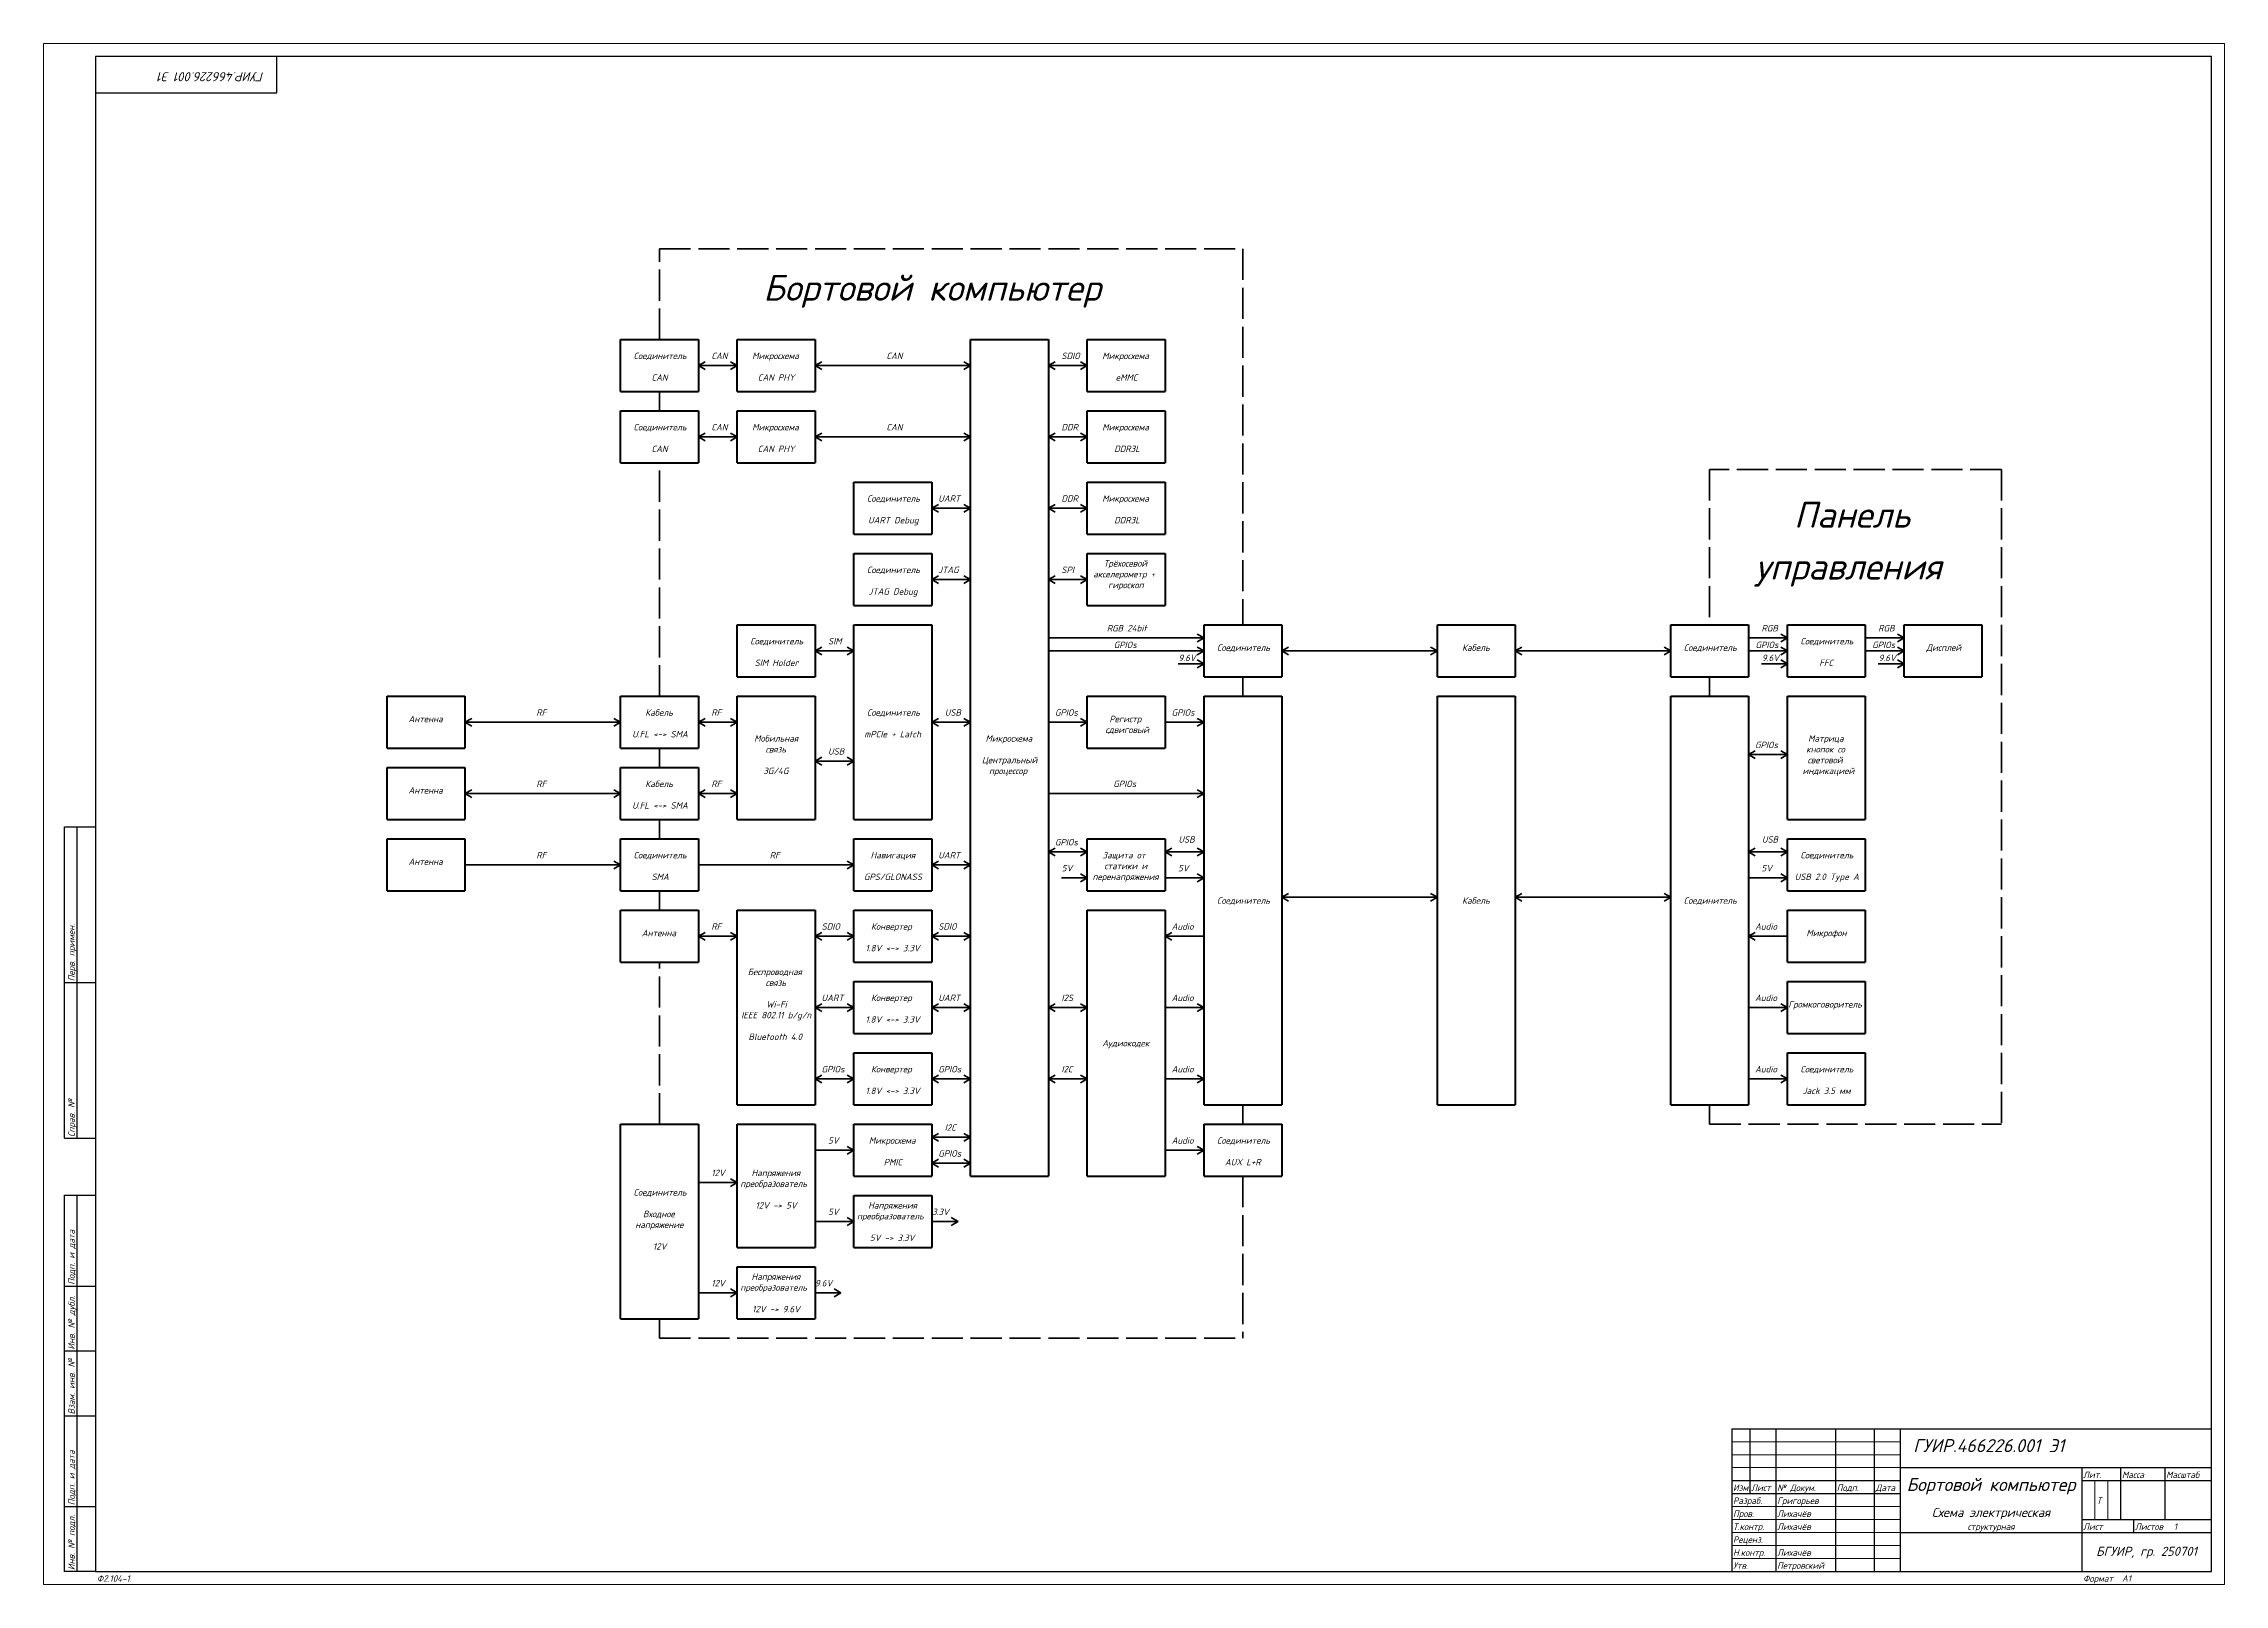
# Model space of a CAD drawing. Header units: millimetres. Extents: x 0 to 841, y 0 to 594.
import ezdxf
from ezdxf.enums import TextEntityAlignment as Align

# ---------------------------------------------------------------- set-up
doc = ezdxf.new("R2010")
doc.units = ezdxf.units.MM
doc.linetypes.add('ACAD_ISO02W100', pattern=[15, 12, -3])
doc.layers.add('4', color=4, linetype='Continuous', lineweight=15)
doc.layers.add('рамка', color=253, linetype='Continuous', lineweight=5)
doc.layers.add('Привязки', color=2, linetype='Continuous', lineweight=0, plot=False)
doc.styles.add('2.5', font='isocpeui.ttf', dxfattribs={"height": 2.5})
doc.styles.add('текст', font='isocpeui.ttf')

# ---------------------------------------------------------------- blocks, each defined once
blk = doc.blocks.new('*U54')
for p, q in [((90, 575), (90, 589)), ((20, 575), (90, 575)), ((8, 232), (8, 292)), ((8, 292), (20, 292)), ((13, 232), (13, 292)), ((8, 232), (20, 232)), ((8, 172), (8, 232)), ((13, 172), (13, 232)), ((8, 172), (20, 172)), ((8, 115), (8, 150)), ((8, 150), (20, 150)), ((13, 115), (13, 150)), ((8, 90), (8, 115)), ((8, 115), (20, 115)), ((13, 90), (13, 115)), ((8, 65), (8, 90)), ((8, 90), (20, 90)), ((13, 65), (13, 90)), ((8, 30), (8, 65)), ((8, 65), (20, 65)), ((13, 30), (13, 65)), ((651, 60), (836, 60)), ((651, 60), (651, 5)), ((658, 60), (658, 35)), ((668, 60), (668, 5)), ((691, 60), (691, 5)), ((706, 60), (706, 5)), ((716, 60), (716, 5)), ((716, 45), (836, 45)), ((786, 45), (786, 20)), ((801, 45), (801, 25)), ((818, 45), (818, 25)), ((651, 40), (716, 40)), ((651, 35), (716, 35)), ((786, 40), (836, 40)), ((8, 5), (8, 30)), ((8, 30), (20, 30)), ((13, 5), (13, 30)), ((716, 20), (836, 20)), ((786, 25), (836, 25)), ((786, 20), (786, 5)), ((806, 25), (806, 20)), ((20, 5), (8, 5))]:
    blk.add_line(p, q)
blk.add_lwpolyline([(20, 5), (836, 5), (836, 589), (20, 589)], close=True)
at = {"layer": '4'}
for p, q in [((651, 55), (716, 55)), ((651, 50), (716, 50)), ((651, 45), (716, 45)), ((791, 40), (791, 25)), ((796, 40), (796, 25)), ((651, 30), (716, 30)), ((651, 25), (716, 25)), ((651, 20), (716, 20)), ((651, 15), (716, 15)), ((651, 10), (716, 10))]:
    blk.add_line(p, q, dxfattribs=at)
at = {"layer": 'Привязки'}
blk.add_lwpolyline([(0, 0), (841, 0), (841, 594), (0, 594)], close=True, dxfattribs=at)
at = {"layer": 'рамка'}
blk.add_lwpolyline([(0, 594), (841, 594), (841, 0), (0, 0)], close=True, dxfattribs=at)
at = {"style": 'текст'}
for s, p in [('Перв. примен.', (12, 232.5)), ('Справ. №', (12, 172.5)), ('Подп. и дата', (12, 115.5)), ('Инв. № дубл.', (12, 90.5)), ('Взам. инв. №', (12, 65.5)), ('Подп. и дата', (12, 30.5)), ('Инв. № подл.', (12, 5.5))]:
    blk.add_text(s, height=2.5, rotation=90, dxfattribs=at).set_placement(p)
for s, height, p in [('Лит.', 2.5, (786.5, 41)), ('Масса', 2.5, (801.5, 41)), ('Масштаб', 2.5, (818.5, 41)), ('Изм.', 2.5, (651.5, 36)), ('Лист', 2.5, (658.5, 36)), ('№ Докум.', 2.5, (668.5, 36)), ('Подп.', 2.5, (691.5, 36)), ('Дата', 2.5, (706.5, 36)), ('Разраб.', 2.5, (651.5, 31)), ('Пров.', 2.5, (651.5, 26)), ('Т.контр.', 2.5, (651.5, 21)), ('Лист', 2.5, (786.5, 21)), ('Листов', 2.5, (806.5, 21)), ('Утв.', 2.5, (651.5, 6)), ('Н.контр.', 2.5, (651.5, 11)), ('Ф2.104-1а.', 0.005, (20.001, 4.992)), ('Ф2.104-1.', 2.5, (20.5, 1)), ('Формат', 2.5, (786.5, 1)), ('А1', 2.5, (801.5, 1)), ('А4', 0.025, (840.605, 0.01)), ('А3', 0.0125, (840.803, 0.005)), ('А2', 0.00833, (840.868, 0.003)), ('А0', 0.005, (840.921, 0.002))]:
    blk.add_text(s, height=height, dxfattribs=at).set_placement(p)
for tag, p, height, rotation in [('ОБОЗНАЧЕНИЕ-ВЕРХ', (85, 583), 3.5, 180), ('ПРИМЕНЯЕМОСТЬ', (19, 232.5), 2.5, 90), ('СПРАВ№', (19, 172.5), 2.5, 90), ('ДАТАУЧЁТАДУБЛ', (19, 115.5), 2.5, 90), ('ИНВ№ДУБЛ', (19, 90.5), 2.5, 90), ('ВЗАМИНВ№', (19, 65.5), 2.5, 90), ('ДАТАУЧЁТА', (19, 30.5), 2.5, 90), ('ИНВ№ПОДЛ', (19, 5.5), 2.5, 90)]:
    blk.add_attdef(tag, p, '', height=height, rotation=rotation, dxfattribs=at)
for tag, p in [('ИЗМ4', (651.5, 56)), ('ИЗМ3', (651.5, 51)), ('ЛИСТИЗМ4', (658.5, 56)), ('ЛИСТИЗМ3', (658.5, 51)), ('№ДОКУМИЗМ4', (668.5, 56)), ('№ДОКУМИЗМ3', (668.5, 51)), ('ПОДПИЗМ4', (691.5, 56)), ('ПОДПИЗМ3', (691.5, 51)), ('ДАТАИЗМ4', (706.5, 56)), ('ДАТАИЗМ3', (706.5, 51)), ('ИЗМ2', (651.5, 46)), ('ИЗМ1', (651.5, 41)), ('ЛИСТИЗМ2', (658.5, 46)), ('ЛИСТИЗМ1', (658.5, 41)), ('№ДОКУМИЗМ2', (668.5, 46)), ('№ДОКУМИЗМ1', (668.5, 41)), ('ПОДПИЗМ2', (691.5, 46)), ('ПОДПИЗМ1', (691.5, 41)), ('ДАТАИЗМ2', (706.5, 46)), ('ДАТАИЗМ1', (706.5, 41)), ('РАЗРАБ', (668.5, 31)), ('ПРОВ', (668.5, 26)), ('ДАТАРАЗРАБ', (706.5, 31)), ('ДАТАПРОВ', (706.5, 26)), ('10', (651.5, 16)), ('11', (668.5, 16)), ('ТКОНТР', (668.5, 21)), ('12', (691.5, 16)), ('ДАТАТКОНТР', (706.5, 21)), ('13', (706.5, 16)), ('ЛИСТОВ', (821.5, 21)), ('УТВ', (668.5, 6)), ('НКОНТР', (668.5, 11)), ('ДАТАНКОНТР', (706.5, 11)), ('ДАТАУТВ', (706.5, 6))]:
    blk.add_attdef(tag, p, '', height=2.5, dxfattribs=at)
for tag, height, p in [('НАИМЕНОВАНИЕ1', 5, (751, 36)), ('НАИМЕНОВАНИЕ2', 3.5, (751, 31)), ('МАССА', 3.5, (809.5, 31)), ('МАСШТАБ', 3.5, (827, 31)), ('НАИМЕНОВАНИЕ3', 3.5, (751, 26)), ('МАТЕРИАЛ1', 2.5, (751, 16)), ('ЛИСТ', 2.5, (801.5, 21)), ('МАТЕРИАЛ3', 2.5, (751, 6)), ('МАТЕРИАЛ2', 2.5, (751, 11)), ('ПРЕДПРИЯТИЕ', 3.5, (811, 11))]:
    blk.add_attdef(tag, text='', height=height, dxfattribs=at).set_placement(p, align=Align.CENTER)
for tag, p in [('ЛИТЕРА', (788.5, 31)), ('ЛИТЕРА2', (793.5, 31)), ('ЛИТЕРА3', (798.5, 31))]:
    blk.add_attdef(tag, text='', height=2.5, dxfattribs=at).set_placement(p, align=Align.RIGHT)
for tag, p in [('ИНДЕКС', (788.5, 31)), ('ИНДЕКС2', (793.5, 31)), ('ИНДЕКС3', (798.5, 31))]:
    blk.add_attdef(tag, text='', height=2.5, dxfattribs=at).set_placement(p, align=Align.TOP_LEFT)

msp = doc.modelspace()

# ---------------------------------------------------------------- linework, layer by layer
at = {"linetype": 'ACAD_ISO02W100', "lineweight": 35}
for p, q in [((237.5, 480), (237.5, 515)), ((237.5, 515), (462.5, 515)), ((462.5, 515), (462.5, 370)), ((237.5, 452.5), (237.5, 460)), ((237.5, 342.5), (237.5, 432.5)), ((642.5, 430), (642.5, 370)), ((755, 430), (642.5, 430)), ((755, 430), (755, 177.5)), ((462.5, 350), (462.5, 342.5)), ((642.5, 350), (642.5, 342.5)), ((237.5, 315), (237.5, 322.5)), ((237.5, 287.5), (237.5, 295)), ((237.5, 260), (237.5, 267.5)), ((237.5, 177.5), (237.5, 240)), ((462.5, 185), (462.5, 177.5)), ((642.5, 185), (642.5, 177.5)), ((642.5, 177.5), (755, 177.5)), ((462.5, 157.5), (462.5, 95)), ((237.5, 95), (237.5, 102.5)), ((237.5, 95), (462.5, 95))]:
    msp.add_line(p, q, dxfattribs=at)
at = {"lineweight": 50, "ltscale": 100}
for p, q in [((222.5, 460), (222.5, 480)), ((222.5, 480), (252.5, 480)), ((252.5, 480), (252.5, 460)), ((267.5, 460), (267.5, 480)), ((267.5, 480), (297.5, 480)), ((297.5, 480), (297.5, 460)), ((357.5, 157.5), (357.5, 480)), ((357.5, 480), (387.5, 480)), ((387.5, 480), (387.5, 157.5)), ((402.5, 460), (402.5, 480)), ((402.5, 480), (432.5, 480)), ((432.5, 480), (432.5, 460)), ((222.5, 460), (252.5, 460)), ((267.5, 460), (297.5, 460)), ((402.5, 460), (432.5, 460)), ((222.5, 432.5), (222.5, 452.5)), ((222.5, 452.5), (252.5, 452.5)), ((252.5, 452.5), (252.5, 432.5)), ((267.5, 432.5), (267.5, 452.5)), ((267.5, 452.5), (297.5, 452.5)), ((297.5, 452.5), (297.5, 432.5)), ((402.5, 432.5), (402.5, 452.5)), ((402.5, 452.5), (432.5, 452.5)), ((432.5, 452.5), (432.5, 432.5)), ((222.5, 432.5), (252.5, 432.5)), ((267.5, 432.5), (297.5, 432.5)), ((402.5, 432.5), (432.5, 432.5)), ((312.5, 405), (312.5, 425)), ((312.5, 425), (342.5, 425)), ((342.5, 425), (342.5, 405)), ((402.5, 405), (402.5, 425)), ((402.5, 425), (432.5, 425)), ((432.5, 425), (432.5, 405)), ((312.5, 405), (342.5, 405)), ((402.5, 405), (432.5, 405)), ((312.5, 377.5), (312.5, 397.5)), ((312.5, 397.5), (342.5, 397.5)), ((342.5, 397.5), (342.5, 377.5)), ((402.5, 377.5), (402.5, 397.5)), ((402.5, 397.5), (432.5, 397.5)), ((432.5, 397.5), (432.5, 377.5)), ((312.5, 377.5), (342.5, 377.5)), ((402.5, 377.5), (432.5, 377.5)), ((267.5, 350), (267.5, 370)), ((267.5, 370), (297.5, 370)), ((297.5, 370), (297.5, 350)), ((312.5, 295), (312.5, 370)), ((312.5, 370), (342.5, 370)), ((342.5, 370), (342.5, 295)), ((447.5, 350), (447.5, 370)), ((447.5, 370), (477.5, 370)), ((477.5, 370), (477.5, 350)), ((537.5, 350), (537.5, 370)), ((537.5, 370), (567.5, 370)), ((567.5, 370), (567.5, 350)), ((627.5, 350), (627.5, 370)), ((627.5, 370), (657.5, 370)), ((657.5, 370), (657.5, 350)), ((672.5, 350), (672.5, 370)), ((672.5, 370), (702.5, 370)), ((702.5, 370), (702.5, 350)), ((717.5, 350), (717.5, 370)), ((717.5, 370), (747.5, 370)), ((747.5, 370), (747.5, 350)), ((267.5, 350), (297.5, 350)), ((447.5, 350), (477.5, 350)), ((537.5, 350), (567.5, 350)), ((627.5, 350), (657.5, 350)), ((672.5, 350), (702.5, 350)), ((717.5, 350), (747.5, 350)), ((132.5, 322.5), (132.5, 342.5)), ((132.5, 342.5), (162.5, 342.5)), ((162.5, 342.5), (162.5, 322.5)), ((222.5, 322.5), (222.5, 342.5)), ((222.5, 342.5), (252.5, 342.5)), ((252.5, 342.5), (252.5, 322.5)), ((267.5, 295), (267.5, 342.5)), ((267.5, 342.5), (297.5, 342.5)), ((297.5, 342.5), (297.5, 295)), ((402.5, 322.5), (402.5, 342.5)), ((402.5, 342.5), (432.5, 342.5)), ((432.5, 342.5), (432.5, 322.5)), ((447.5, 342.5), (477.5, 342.5)), ((447.5, 185), (447.5, 342.5)), ((477.5, 342.5), (477.5, 185)), ((537.5, 342.5), (567.5, 342.5)), ((537.5, 185), (537.5, 342.5)), ((567.5, 342.5), (567.5, 185)), ((627.5, 342.5), (657.5, 342.5)), ((627.5, 185), (627.5, 342.5)), ((657.5, 342.5), (657.5, 185)), ((672.5, 295), (672.5, 342.5)), ((672.5, 342.5), (702.5, 342.5)), ((702.5, 342.5), (702.5, 295)), ((132.5, 322.5), (162.5, 322.5)), ((222.5, 322.5), (252.5, 322.5)), ((402.5, 322.5), (432.5, 322.5)), ((132.5, 295), (132.5, 315)), ((132.5, 315), (162.5, 315)), ((162.5, 315), (162.5, 295)), ((222.5, 295), (222.5, 315)), ((222.5, 315), (252.5, 315)), ((252.5, 315), (252.5, 295)), ((132.5, 295), (162.5, 295)), ((222.5, 295), (252.5, 295)), ((267.5, 295), (297.5, 295)), ((312.5, 295), (342.5, 295)), ((672.5, 295), (702.5, 295)), ((132.5, 267.5), (132.5, 287.5)), ((132.5, 287.5), (162.5, 287.5)), ((162.5, 287.5), (162.5, 267.5)), ((222.5, 267.5), (222.5, 287.5)), ((222.5, 287.5), (252.5, 287.5)), ((252.5, 287.5), (252.5, 267.5)), ((312.5, 267.5), (312.5, 287.5)), ((312.5, 287.5), (342.5, 287.5)), ((342.5, 287.5), (342.5, 267.5)), ((402.5, 267.5), (402.5, 287.5)), ((402.5, 287.5), (432.5, 287.5)), ((432.5, 287.5), (432.5, 267.5)), ((672.5, 267.5), (672.5, 287.5)), ((672.5, 287.5), (702.5, 287.5)), ((702.5, 287.5), (702.5, 267.5)), ((132.5, 267.5), (162.5, 267.5)), ((222.5, 267.5), (252.5, 267.5)), ((312.5, 267.5), (342.5, 267.5)), ((402.5, 267.5), (432.5, 267.5)), ((672.5, 267.5), (702.5, 267.5)), ((222.5, 240), (222.5, 260)), ((222.5, 260), (252.5, 260)), ((252.5, 260), (252.5, 240)), ((267.5, 185), (267.5, 260)), ((267.5, 260), (297.5, 260)), ((297.5, 260), (297.5, 185)), ((312.5, 240), (312.5, 260)), ((312.5, 260), (342.5, 260)), ((342.5, 260), (342.5, 240)), ((402.5, 157.5), (402.5, 260)), ((402.5, 260), (432.5, 260)), ((432.5, 260), (432.5, 157.5)), ((672.5, 240), (672.5, 260)), ((672.5, 260), (702.5, 260)), ((702.5, 260), (702.5, 240)), ((222.5, 240), (252.5, 240)), ((312.5, 240), (342.5, 240)), ((672.5, 240), (702.5, 240)), ((312.5, 212.5), (312.5, 232.5)), ((312.5, 232.5), (342.5, 232.5)), ((342.5, 232.5), (342.5, 212.5)), ((672.5, 212.5), (672.5, 232.5)), ((672.5, 232.5), (702.5, 232.5)), ((702.5, 232.5), (702.5, 212.5)), ((312.5, 212.5), (342.5, 212.5)), ((672.5, 212.5), (702.5, 212.5)), ((312.5, 185), (312.5, 205)), ((312.5, 205), (342.5, 205)), ((342.5, 205), (342.5, 185)), ((672.5, 185), (672.5, 205)), ((672.5, 205), (702.5, 205)), ((702.5, 205), (702.5, 185)), ((222.5, 102.5), (222.5, 177.5)), ((222.5, 177.5), (252.5, 177.5)), ((252.5, 177.5), (252.5, 102.5)), ((267.5, 185), (297.5, 185)), ((267.5, 130), (267.5, 177.5)), ((267.5, 177.5), (297.5, 177.5)), ((297.5, 177.5), (297.5, 130)), ((312.5, 185), (342.5, 185)), ((312.5, 157.5), (312.5, 177.5)), ((312.5, 177.5), (342.5, 177.5)), ((342.5, 177.5), (342.5, 157.5)), ((447.5, 185), (477.5, 185)), ((447.5, 157.5), (447.5, 177.5)), ((447.5, 177.5), (477.5, 177.5)), ((477.5, 177.5), (477.5, 157.5)), ((537.5, 185), (567.5, 185)), ((627.5, 185), (657.5, 185)), ((672.5, 185), (702.5, 185)), ((312.5, 157.5), (342.5, 157.5)), ((357.5, 157.5), (387.5, 157.5)), ((402.5, 157.5), (432.5, 157.5)), ((447.5, 157.5), (477.5, 157.5)), ((312.5, 130), (312.5, 150)), ((312.5, 150), (342.5, 150)), ((342.5, 150), (342.5, 130)), ((267.5, 130), (297.5, 130)), ((312.5, 130), (342.5, 130)), ((267.5, 102.5), (267.5, 122.5)), ((267.5, 122.5), (297.5, 122.5)), ((297.5, 122.5), (297.5, 102.5)), ((222.5, 102.5), (252.5, 102.5)), ((267.5, 102.5), (297.5, 102.5))]:
    msp.add_line(p, q, dxfattribs=at)
at = {"lineweight": 35}
for p, q in [((252.5, 470), (255.1, 471.5)), ((267.5, 470), (264.9, 471.5)), ((297.5, 470), (300.1, 471.5)), ((357.5, 470), (354.9, 471.5)), ((387.5, 470), (390.1, 471.5)), ((402.5, 470), (399.9, 471.5)), ((252.5, 470), (255.1, 468.5)), ((267.5, 470), (264.9, 468.5)), ((297.5, 470), (300.1, 468.5)), ((357.5, 470), (354.9, 468.5)), ((387.5, 470), (390.1, 468.5)), ((402.5, 470), (399.9, 468.5)), ((252.5, 442.5), (255.1, 444)), ((252.5, 442.5), (255.1, 441)), ((267.5, 442.5), (264.9, 444)), ((267.5, 442.5), (264.9, 441)), ((297.5, 442.5), (300.1, 444)), ((297.5, 442.5), (300.1, 441)), ((357.5, 442.5), (354.9, 444)), ((357.5, 442.5), (354.9, 441)), ((387.5, 442.5), (390.1, 444)), ((387.5, 442.5), (390.1, 441)), ((402.5, 442.5), (399.9, 444)), ((402.5, 442.5), (399.9, 441)), ((342.5, 415), (345.1, 416.5)), ((342.5, 415), (345.1, 413.5)), ((357.5, 415), (354.9, 416.5)), ((357.5, 415), (354.9, 413.5)), ((387.5, 415), (390.1, 416.5)), ((387.5, 415), (390.1, 413.5)), ((402.5, 415), (399.9, 416.5)), ((402.5, 415), (399.9, 413.5)), ((342.5, 387.5), (345.1, 389)), ((342.5, 387.5), (345.1, 386)), ((357.5, 387.5), (354.9, 389)), ((357.5, 387.5), (354.9, 386)), ((387.5, 387.5), (390.1, 389)), ((387.5, 387.5), (390.1, 386)), ((402.5, 387.5), (399.9, 389)), ((402.5, 387.5), (399.9, 386)), ((447.5, 365), (444.9, 366.5)), ((447.5, 365), (444.9, 363.5)), ((672.5, 365), (669.9, 366.5)), ((672.5, 365), (669.9, 363.5)), ((717.5, 365), (714.9, 366.5)), ((717.5, 365), (714.9, 363.5)), ((297.5, 360), (300.1, 361.5)), ((297.5, 360), (300.1, 358.5)), ((312.5, 360), (309.9, 361.5)), ((312.5, 360), (309.9, 358.5)), ((447.5, 360), (444.9, 361.5)), ((447.5, 360), (444.9, 358.5)), ((447.5, 355), (444.9, 356.5)), ((447.5, 355), (444.9, 353.5)), ((477.5, 360), (480.1, 361.5)), ((477.5, 360), (480.1, 358.5)), ((537.5, 360), (534.9, 361.5)), ((537.5, 360), (534.9, 358.5)), ((567.5, 360), (570.1, 361.5)), ((567.5, 360), (570.1, 358.5)), ((627.5, 360), (624.9, 361.5)), ((627.5, 360), (624.9, 358.5)), ((672.5, 360), (669.9, 361.5)), ((672.5, 360), (669.9, 358.5)), ((672.5, 355), (669.9, 356.5)), ((672.5, 355), (669.9, 353.5)), ((717.5, 360), (714.9, 361.5)), ((717.5, 360), (714.9, 358.5)), ((717.5, 355), (714.9, 356.5)), ((717.5, 355), (714.9, 353.5)), ((162.5, 332.5), (165.1, 334)), ((162.5, 332.5), (165.1, 331)), ((222.5, 332.5), (219.9, 334)), ((222.5, 332.5), (219.9, 331)), ((252.5, 332.5), (255.1, 334)), ((252.5, 332.5), (255.1, 331)), ((267.5, 332.5), (264.9, 334)), ((267.5, 332.5), (264.9, 331)), ((342.5, 332.5), (345.1, 334)), ((342.5, 332.5), (345.1, 331)), ((357.5, 332.5), (354.9, 334)), ((357.5, 332.5), (354.9, 331)), ((402.5, 332.5), (399.9, 334)), ((402.5, 332.5), (399.9, 331)), ((447.5, 332.5), (444.9, 334)), ((447.5, 332.5), (444.9, 331)), ((657.5, 320), (660.1, 321.5)), ((657.5, 320), (660.1, 318.5)), ((672.5, 320), (669.9, 321.5)), ((672.5, 320), (669.9, 318.5)), ((297.5, 317.5), (300.1, 319)), ((297.5, 317.5), (300.1, 316)), ((312.5, 317.5), (309.9, 319)), ((312.5, 317.5), (309.9, 316)), ((162.5, 305), (165.1, 306.5)), ((162.5, 305), (165.1, 303.5)), ((222.5, 305), (219.9, 306.5)), ((222.5, 305), (219.9, 303.5)), ((252.5, 305), (255.1, 306.5)), ((252.5, 305), (255.1, 303.5)), ((267.5, 305), (264.9, 306.5)), ((267.5, 305), (264.9, 303.5)), ((447.5, 305), (444.9, 306.5)), ((447.5, 305), (444.9, 303.5)), ((222.5, 277.5), (219.9, 279)), ((312.5, 277.5), (309.9, 279)), ((342.5, 277.5), (345.1, 279)), ((357.5, 277.5), (354.9, 279)), ((387.5, 282.5), (390.1, 284)), ((387.5, 282.5), (390.1, 281)), ((402.5, 282.5), (399.9, 284)), ((402.5, 282.5), (399.9, 281)), ((432.5, 282.5), (435.1, 284)), ((432.5, 282.5), (435.1, 281)), ((447.5, 282.5), (444.9, 284)), ((447.5, 282.5), (444.9, 281)), ((657.5, 282.5), (660.1, 284)), ((657.5, 282.5), (660.1, 281)), ((672.5, 282.5), (669.9, 284)), ((672.5, 282.5), (669.9, 281)), ((222.5, 277.5), (219.9, 276)), ((312.5, 277.5), (309.9, 276)), ((342.5, 277.5), (345.1, 276)), ((357.5, 277.5), (354.9, 276)), ((402.5, 272.5), (399.9, 274)), ((402.5, 272.5), (399.9, 271)), ((447.5, 272.5), (444.9, 274)), ((447.5, 272.5), (444.9, 271)), ((672.5, 272.5), (669.9, 274)), ((672.5, 272.5), (669.9, 271)), ((477.5, 265), (480.1, 266.5)), ((477.5, 265), (480.1, 263.5)), ((537.5, 265), (534.9, 266.5)), ((537.5, 265), (534.9, 263.5)), ((567.5, 265), (570.1, 266.5)), ((567.5, 265), (570.1, 263.5)), ((627.5, 265), (624.9, 266.5)), ((627.5, 265), (624.9, 263.5)), ((252.5, 250), (255.1, 251.5)), ((252.5, 250), (255.1, 248.5)), ((267.5, 250), (264.9, 251.5)), ((267.5, 250), (264.9, 248.5)), ((297.5, 250), (300.1, 251.5)), ((297.5, 250), (300.1, 248.5)), ((312.5, 250), (309.9, 251.5)), ((312.5, 250), (309.9, 248.5)), ((342.5, 250), (345.1, 251.5)), ((342.5, 250), (345.1, 248.5)), ((357.5, 250), (354.9, 251.5)), ((357.5, 250), (354.9, 248.5)), ((432.5, 250), (435.1, 251.5)), ((432.5, 250), (435.1, 248.5)), ((657.5, 250), (660.1, 251.5)), ((657.5, 250), (660.1, 248.5)), ((297.5, 222.5), (300.1, 224)), ((297.5, 222.5), (300.1, 221)), ((312.5, 222.5), (309.9, 224)), ((312.5, 222.5), (309.9, 221)), ((342.5, 222.5), (345.1, 224)), ((342.5, 222.5), (345.1, 221)), ((357.5, 222.5), (354.9, 224)), ((357.5, 222.5), (354.9, 221)), ((387.5, 222.5), (390.1, 224)), ((387.5, 222.5), (390.1, 221)), ((402.5, 222.5), (399.9, 224)), ((402.5, 222.5), (399.9, 221)), ((447.5, 222.5), (444.9, 224)), ((447.5, 222.5), (444.9, 221)), ((672.5, 222.5), (669.9, 224)), ((672.5, 222.5), (669.9, 221)), ((297.5, 195), (300.1, 196.5)), ((297.5, 195), (300.1, 193.5)), ((312.5, 195), (309.9, 196.5)), ((312.5, 195), (309.9, 193.5)), ((342.5, 195), (345.1, 196.5)), ((342.5, 195), (345.1, 193.5)), ((357.5, 195), (354.9, 196.5)), ((357.5, 195), (354.9, 193.5)), ((387.5, 195), (390.1, 196.5)), ((387.5, 195), (390.1, 193.5)), ((402.5, 195), (399.9, 196.5)), ((402.5, 195), (399.9, 193.5)), ((447.5, 195), (444.9, 196.5)), ((447.5, 195), (444.9, 193.5)), ((672.5, 195), (669.9, 196.5)), ((672.5, 195), (669.9, 193.5)), ((312.5, 167.5), (309.9, 169)), ((342.5, 172.5), (345.1, 174)), ((342.5, 172.5), (345.1, 171)), ((357.5, 172.5), (354.9, 174)), ((357.5, 172.5), (354.9, 171)), ((447.5, 167.5), (444.9, 169)), ((312.5, 167.5), (309.9, 166)), ((342.5, 162.5), (345.1, 164)), ((342.5, 162.5), (345.1, 161)), ((357.5, 162.5), (354.9, 164)), ((357.5, 162.5), (354.9, 161)), ((447.5, 167.5), (444.9, 166)), ((267.5, 155), (264.9, 156.5)), ((267.5, 155), (264.9, 153.5)), ((312.5, 140), (309.9, 141.5)), ((312.5, 140), (309.9, 138.5)), ((352.64, 140), (350.04, 141.5)), ((352.64, 140), (350.04, 138.5)), ((267.5, 112.5), (264.9, 114)), ((267.5, 112.5), (264.9, 111)), ((307.5, 112.5), (304.9, 114)), ((307.5, 112.5), (304.9, 111))]:
    msp.add_line(p, q, dxfattribs=at)
at = {"lineweight": 35, "ltscale": 100}
for p, q in [((252.5, 470), (267.5, 470)), ((297.5, 470), (357.5, 470)), ((387.5, 470), (402.5, 470)), ((252.5, 442.5), (267.5, 442.5)), ((297.5, 442.5), (357.5, 442.5)), ((387.5, 442.5), (402.5, 442.5)), ((342.5, 415), (357.5, 415)), ((387.5, 415), (402.5, 415)), ((342.5, 387.5), (357.5, 387.5)), ((387.5, 387.5), (402.5, 387.5)), ((387.5, 365), (447.5, 365)), ((657.5, 365), (672.5, 365)), ((702.5, 365), (717.5, 365)), ((297.5, 360), (312.5, 360)), ((387.5, 360), (447.5, 360)), ((437.5, 355), (447.5, 355)), ((477.5, 360), (537.5, 360)), ((567.5, 360), (627.5, 360)), ((657.5, 360), (672.5, 360)), ((662.5, 355), (672.5, 355)), ((702.5, 360), (717.5, 360)), ((707.5, 355), (717.5, 355)), ((162.5, 332.5), (222.5, 332.5)), ((252.5, 332.5), (267.5, 332.5)), ((342.5, 332.5), (357.5, 332.5)), ((387.5, 332.5), (402.5, 332.5)), ((432.5, 332.5), (447.5, 332.5)), ((657.5, 320), (672.5, 320)), ((297.5, 317.5), (312.5, 317.5)), ((162.5, 305), (222.5, 305)), ((252.5, 305), (267.5, 305)), ((387.5, 305), (447.5, 305)), ((387.5, 282.5), (402.5, 282.5)), ((432.5, 282.5), (447.5, 282.5)), ((657.5, 282.5), (672.5, 282.5)), ((162.5, 277.5), (222.5, 277.5)), ((252.5, 277.5), (312.5, 277.5)), ((342.5, 277.5), (357.5, 277.5)), ((392.5, 272.5), (402.5, 272.5)), ((432.5, 272.5), (447.5, 272.5)), ((657.5, 272.5), (672.5, 272.5)), ((477.5, 265), (537.5, 265)), ((567.5, 265), (627.5, 265)), ((252.5, 250), (267.5, 250)), ((297.5, 250), (312.5, 250)), ((342.5, 250), (357.5, 250)), ((432.5, 250), (447.5, 250)), ((657.5, 250), (672.5, 250)), ((297.5, 222.5), (312.5, 222.5)), ((342.5, 222.5), (357.5, 222.5)), ((387.5, 222.5), (402.5, 222.5)), ((432.5, 222.5), (447.5, 222.5)), ((657.5, 222.5), (672.5, 222.5)), ((297.5, 195), (312.5, 195)), ((342.5, 195), (357.5, 195)), ((387.5, 195), (402.5, 195)), ((432.5, 195), (447.5, 195)), ((657.5, 195), (672.5, 195)), ((342.5, 172.5), (357.5, 172.5)), ((297.5, 167.5), (312.5, 167.5)), ((342.5, 162.5), (357.5, 162.5)), ((432.5, 167.5), (447.5, 167.5)), ((252.5, 155), (267.5, 155)), ((297.5, 140), (312.5, 140)), ((342.64, 140), (352.64, 140)), ((252.5, 112.5), (267.5, 112.5)), ((297.5, 112.5), (307.5, 112.5))]:
    msp.add_line(p, q, dxfattribs=at)

# ---------------------------------------------------------------- block references
ref = msp.add_blockref('*U54', (0, 0.12))
ref.add_attrib('ОБОЗНАЧЕНИЕ', 'ГУИР.466226.001 Э1', (721, 51.12), dxfattribs={"height": 5, "style": 'текст'})
ref.add_attrib('ОБОЗНАЧЕНИЕ-ВЕРХ', 'ГУИР.466226.001 Э1', (85, 583.12), dxfattribs={"height": 3.5, "rotation": 180, "style": 'текст'})
ref.add_attrib('НАИМЕНОВАНИЕ1', 'Бортовой компьютер', dxfattribs={"height": 5, "style": 'текст'}).set_placement((751, 36.12), align=Align.CENTER)
ref.add_attrib('НАИМЕНОВАНИЕ3', 'Схема электрическая', dxfattribs={"height": 3.5, "style": 'текст'}).set_placement((751, 26.12), align=Align.CENTER)
ref.add_attrib('НАИМЕНОВАНИЕ4', 'структурная', dxfattribs={"height": 2.5, "style": 'текст'}).set_placement((751, 21.12), align=Align.CENTER)
ref.add_attrib('РАЗРАБ', 'Григорьев', (668.5, 31.12), dxfattribs={"height": 2.5, "style": 'текст'})
ref.add_attrib('ЛИСТОВ', '1', (821.5, 21.12), dxfattribs={"height": 2.5, "style": 'текст'})
ref.add_attrib('ПРОВ', 'Лихачёв', (668.5, 26.12), dxfattribs={"height": 2.5, "style": 'текст'})
ref.add_attrib('ТКОНТР', 'Лихачёв', (668.5, 21.12), dxfattribs={"height": 2.5, "style": 'текст'})
ref.add_attrib('НКОНТР', 'Лихачёв', (668.5, 11.12), dxfattribs={"height": 2.5, "style": 'текст'})
ref.add_attrib('УТВ', 'Петровский', (668.5, 6.12), dxfattribs={"height": 2.5, "style": 'текст'})
ref.add_attrib('ПРЕДПРИЯТИЕ', 'БГУИР, гр. 250701', dxfattribs={"height": 3.5, "style": 'текст'}).set_placement((811, 11.12), align=Align.CENTER)
ref.add_attrib('ЛИТЕРА2', 'Т', dxfattribs={"height": 2.5, "style": 'текст'}).set_placement((793.5, 31.12), align=Align.RIGHT)
ref.add_attrib('10', 'Реценз.', (651.5, 16.12), dxfattribs={"height": 2.5, "style": 'текст'})

# ---------------------------------------------------------------- texts
at = {"lineweight": 35, "style": '2.5'}
for s, p in [('Бортовой компьютер', (277.5, 495)), ('Панель', (675, 407.5)), ('управления', (660, 387.5))]:
    msp.add_text(s, height=10, dxfattribs=at).set_placement(p)
at = {"lineweight": 35, "ltscale": 100, "style": '2.5'}
for s, p in [('CAN', (257.5, 472.5)), ('CAN', (325, 472.5)), ('SDIO', (392.5, 472.5)), ('CAN', (257.5, 445)), ('CAN', (325, 445)), ('DDR', (392.5, 445)), ('UART', (345, 417.5)), ('DDR', (392.5, 417.5)), ('JTAG', (345, 390)), ('SPI', (392.5, 390)), ('SIM', (302.5, 362.5)), ('RGB 24bit', (410, 367.5)), ('GPIOs', (412.68, 361.08)), ('GPIOs', (660.18, 361.08)), ('RGB', (662.5, 367.5)), ('GPIOs', (705.18, 361.08)), ('RGB', (707.5, 367.5)), ('9.6V', (437.64, 356.06)), ('9.6V', (662.64, 356.06)), ('9.6V', (707.64, 356.06)), ('RF', (190, 335)), ('RF', (257.5, 335)), ('USB', (347.5, 335)), ('GPIOs', (390, 335)), ('GPIOs', (435, 335)), ('USB', (302.5, 320)), ('GPIOs', (660, 322.5)), ('RF', (190, 307.5)), ('RF', (257.5, 307.5)), ('GPIOs', (412.5, 307.5)), ('GPIOs', (390, 285)), ('USB', (437.63, 286.06)), ('USB', (662.63, 286.06)), ('RF', (190, 280)), ('RF', (280, 280)), ('UART', (345, 280)), ('5V', (392.64, 275)), ('5V', (437.5, 275)), ('5V', (662.5, 275)), ('RF', (257.5, 252.5)), ('SDIO', (300, 252.5)), ('SDIO', (345, 252.5)), ('Audio', (435, 252.5)), ('Audio', (660, 252.5)), ('UART', (300, 225)), ('UART', (345, 225)), ('I2S', (392.5, 225)), ('Audio', (435, 225)), ('Audio', (660, 225)), ('GPIOs', (300, 197.5)), ('GPIOs', (345, 197.5)), ('I2C', (392.5, 197.5)), ('Audio', (435, 197.5)), ('Audio', (660, 197.5)), ('I2C', (347.5, 175)), ('5V', (302.5, 170)), ('Audio', (435, 170)), ('12V', (257.5, 157.5)), ('GPIOs', (345, 165)), ('5V', (302.5, 142.5)), ('3.3V', (342.64, 142.5)), ('12V', (257.5, 115)), ('9.6V', (297.5, 115))]:
    msp.add_text(s, height=2.5, dxfattribs=at).set_placement(p)
at = {"lineweight": 35, "ltscale": 100, "char_height": 2.5, "attachment_point": 1, "style": '2.5'}
for s, insert in [('\\pi5.03691;Соединитель\\P\\pi14.99998;\\P\\pi11.91475;CAN', (222.5, 475)), ('\\pi5.73199;Микросхема\\P\\pi14.99998;\\P\\pi7.90244;CAN PHY', (267.5, 475)), ('\\pi5.73199;Микросхема\\P\\pi14.99998;\\P\\pi10.86267;eMMC ', (402.5, 475)), ('\\pi5.03691;Соединитель\\P\\pi14.99998;\\P\\pi11.91475;CAN', (222.5, 447.5)), ('\\pi5.73199;Микросхема\\P\\pi14.99998;\\P\\pi7.90244;CAN PHY', (267.5, 447.5)), ('\\pi5.73199;Микросхема\\P\\pi14.99998;\\P\\pi10.33616;DDR3L ', (402.5, 447.5)), ('\\pi5.03691;Соединитель\\P\\pi14.99998;\\P\\pi5.42991;UART Debug', (312.5, 420)), ('\\pi5.73199;Микросхема\\P\\pi14.99998;\\P\\pi10.33616;DDR3L ', (402.5, 420)), ('\\pi5.03691;Соединитель\\P\\pi14.99998;\\P\\pi5.61457;JTAG Debug', (312.5, 392.5)), ('\\pi6.30207;Трёхосевой\\P\\pi2.26135;акселерометр +\\P\\pi8.01892;гироскоп ', (402.5, 395)), ('\\pi5.03691;Соединитель\\P\\pi14.99998;\\P\\pi6.68369;SIM Holder', (267.5, 365)), ('\\pi5.03691;Соединитель', (447.5, 362.5)), ('\\pi9.50945;Кабель', (537.5, 362.5)), ('\\pi5.03691;Соединитель', (627.5, 362.5)), ('\\pi5.03691;Соединитель\\P\\pi14.99998;\\P\\pi12.24335;FFC', (672.5, 365)), ('\\pi8.53881;Дисплей', (717.5, 362.5)), ('\\pi9.50945;Кабель\\P\\pi14.99998;\\P\\pi4.46494;U.FL <-> SMA', (222.5, 337.5)), ('\\pi5.03691;Соединитель\\P\\pi14.99998;\\P\\pi3.97157;mPCIe + Latch', (312.5, 337.5)), ('\\pi8.19222;Антенна', (132.5, 335)), ('\\pi8.50188;Регистр \\P\\pi6.95074;сдвиговый', (402.5, 335)), ('\\pi6.51797;Мобильная \\P\\pi10.91191;связь\\P\\pi14.99998;\\P\\pi10.04449;3G/4G', (267.5, 327.5)), ('\\pi5.73199;Микросхема\\P\\pi14.99998;\\P\\pi4.31911;Центральный\\P\\pi7.07763;процессор', (357.5, 327.5)), ('\\pi7.93369;Матрица \\P\\pi7.22157;кнопок со \\P\\pi7.72725;световой \\P\\pi5.78407;индикацией', (672.5, 327.5)), ('\\pi8.19222;Антенна', (132.5, 307.5)), ('\\pi9.50945;Кабель\\P\\pi14.99998;\\P\\pi4.46494;U.FL <-> SMA', (222.5, 310)), ('\\pi8.19222;Антенна', (132.5, 280)), ('\\pi5.03691;Соединитель\\P\\pi14.99998;\\P\\pi11.9318;SMA', (222.5, 282.5)), ('\\pi6.39108;Навигация\\P\\pi14.99998;\\P\\pi3.84373;GPS/GLONASS', (312.5, 282.5)), ('\\pi5.86741;Защита от \\P\\pi6.56154;статики и \\P\\pi1.98672;перенапряжения', (402.5, 282.5)), ('\\pi5.03691;Соединитель\\P\\pi14.99998;\\P\\pi2.78313;USB 2.0 Type A', (672.5, 282.5)), ('\\pi5.03691;Соединитель', (447.5, 265)), ('\\pi9.50945;Кабель', (537.5, 265)), ('\\pi5.03691;Соединитель', (627.5, 265)), ('\\pi8.19222;Антенна', (222.5, 252.5)), ('\\pi6.56059;Конвертер\\P\\pi14.99998;\\P\\pi4.44885;1.8V <-> 3.3V', (312.5, 255)), ('\\pi7.29544;Микрофон', (672.5, 252.5)), ('\\pi4.05585;Беспроводная\\P\\pi10.91191;связь\\P\\pi14.99998;\\P\\pi11.20832;Wi-Fi\\P\\pi1.51135;IEEE 802.11 b/g/n\\P\\pi14.99998;\\P\\pi4.31532;Bluetooth 4.0', (267.5, 237.5)), ('\\pi6.56059;Конвертер\\P\\pi14.99998;\\P\\pi4.44885;1.8V <-> 3.3V', (312.5, 227.5)), ('\\pi0.31816;Громкоговоритель', (672.5, 225)), ('\\pi5.74146;Аудиокодек', (402.5, 210)), ('\\pi6.56059;Конвертер\\P\\pi14.99998;\\P\\pi4.44885;1.8V <-> 3.3V', (312.5, 200)), ('\\pi5.03691;Соединитель\\P\\pi14.99998;\\P\\pi5.87404;Jack 3.5 мм', (672.5, 200)), ('\\pi5.73199;Микросхема\\P\\pi14.99998;\\P\\pi11.46779;PMIC', (312.5, 172.5)), ('\\pi5.03691;Соединитель\\P\\pi14.99998;\\P\\pi8.04638;AUX L+R', (447.5, 172.5)), ('\\pi5.48294;Напряжения\\P\\pi1.16097;преобразователь\\P\\pi14.99998;\\P\\pi7.03786;12V -> 5V', (267.5, 160)), ('\\pi5.03691;Соединитель\\P\\pi14.99998;\\P\\pi8.64203;Входное \\P\\pi5.6676;напряжение \\P\\pi14.99998;\\P\\pi12.47441;12V', (222.5, 152.5)), ('\\pi5.48294;Напряжения\\P\\pi1.16097;преобразователь\\P\\pi14.99998;\\P\\pi6.15907;5V -> 3.3V', (312.5, 147.5)), ('\\pi5.48294;Напряжения\\P\\pi1.16097;преобразователь\\P\\pi14.99998;\\P\\pi5.74335;12V -> 9.6V', (267.5, 120))]:
    msp.add_mtext_dynamic_manual_height_columns(s, width=30, gutter_width=12.5, heights=[0], dxfattribs=dict(at, insert=insert))

doc.saveas('drawing.dxf')
